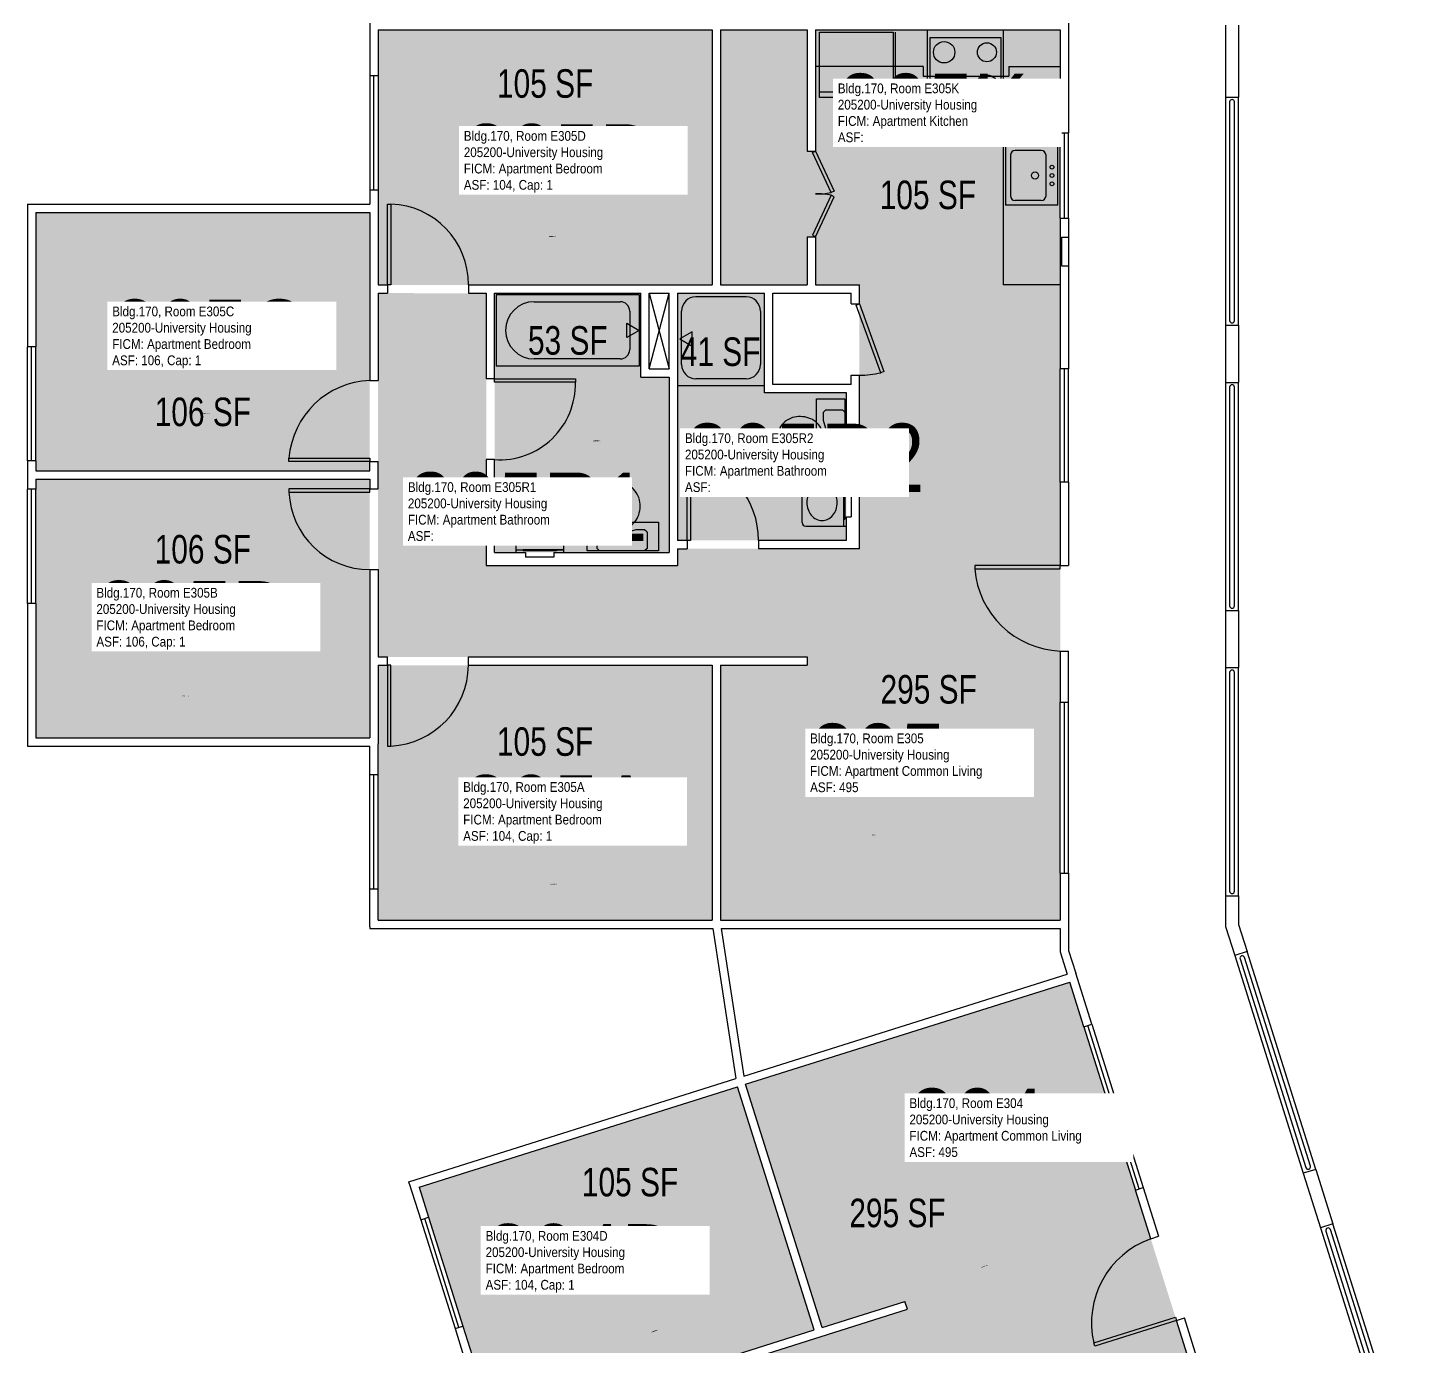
# Model space of a CAD drawing. Header units: inches. Extents: x -360 to 1242, y -1298 to 2007.
# Drawn here: x 0 to 578, y -253 to 302 of the extents above; entities that cross this region are included whole.
import ezdxf
from ezdxf.enums import TextEntityAlignment as Align

# ---------------------------------------------------------------- set-up
doc = ezdxf.new("R2010")
doc.units = ezdxf.units.IN
doc.header["$LTSCALE"] = 10
doc.header["$MEASUREMENT"] = 0
for name, color, linetype in [('A-DOOR', 2, 'CONTINUOUS'), ('A-FLOR', 3, 'CONTINUOUS'), ('A-GLAZ', 1, 'CONTINUOUS'), ('A-IDEN-RNUM', 7, 'CONTINUOUS'), ('A-IDEN-SNUM', 4, 'CONTINUOUS'), ('A-IDEN-VNUM', 4, 'CONTINUOUS'), ('A-WALL', 5, 'CONTINUOUS'), ('AREA-TEXT', 3, 'CONTINUOUS'), ('P-SANR-FIXT', 2, 'CONTINUOUS'), ('Rooms-Category-Color', 7, 'CONTINUOUS'), ('Rooms-College-Color', 7, 'CONTINUOUS'), ('Rooms-Department-Color', 7, 'CONTINUOUS'), ('Rooms-Division-Color', 7, 'CONTINUOUS'), ('Rooms-Information', 7, 'CONTINUOUS')]:
    doc.layers.add(name, color=color, linetype=linetype)
doc.styles.add('CP_AREA', font='arial.ttf', dxfattribs={"height": 15})
doc.styles.add('CP_ROOMSNUMBER', font='arial.ttf', dxfattribs={"height": 1})
doc.styles.add('CP_ROOMVNUMBER', font='arial.ttf', dxfattribs={"width": 0.85, "height": 0.075})

msp = doc.modelspace()

# ---------------------------------------------------------------- hatches: boundary and pattern name
at = {"layer": 'Rooms-Category-Color', "true_color": 0x728ef3}
for points in [[(147.53, 194.01), (147.53, 301.26), (288.03, 301.26), (288.03, 194.01)], [(291.53, 301.26), (291.52, 194.01), (328.02, 194.01), (328.02, 214.01), (331.52, 214.01), (331.52, 194.01), (434.52, 194.01), (434.52, 301.26), (331.53, 301.26), (331.52, 250.01), (328.02, 250.01), (328.03, 301.26), (291.53, 301.26)], [(144.02, 115.77), (144.03, 224.52), (3.53, 224.52), (3.52, 115.77)], [(147.52, 190.52), (147.52, 37.52), (328.02, 37.51), (328.02, 34.01), (291.52, 34.01), (291.52, -73.24), (434.51, -73.24), (434.52, 194.01), (350.01, 194.01), (350.01, 83.01), (273.52, 83.01), (273.52, 76.01), (193.02, 76.01), (193.02, 190.51)], [(196.52, 190.51), (196.52, 81.51), (270.02, 81.51), (270.02, 155.13), (258.02, 155.13), (258.02, 190.51)], [(273.52, 190.51), (273.52, 86.51), (344.51, 86.51), (344.52, 148.63), (310.02, 148.64), (310.02, 190.51)], [(144.02, 3.52), (144.02, 112.27), (3.52, 112.27), (3.52, 3.52)], [(288.02, 34.01), (288.02, -73.24), (147.52, -73.24), (147.52, 34.01)], [(244.12, -437.07), (198.1, -291.15), (370.25, -236.87), (369.2, -233.53), (334.39, -244.5), (302.14, -142.22), (438.51, -99.21), (518.88, -354.09), (438.29, -379.51), (404.91, -273.65), (331.95, -296.65), (329.85, -289.97), (253.08, -314.17), (287.51, -423.38)], [(331.04, -245.55), (298.78, -143.26), (164.79, -185.51), (197.04, -287.79)]]:
    msp.add_hatch(color=171, dxfattribs=at).paths.add_polyline_path(points)
at = {"layer": 'Rooms-College-Color', "true_color": 0xadadad}
for points in [[(147.53, 194.01), (147.53, 301.26), (288.03, 301.26), (288.03, 194.01)], [(291.53, 301.26), (291.52, 194.01), (328.02, 194.01), (328.02, 214.01), (331.52, 214.01), (331.52, 194.01), (434.52, 194.01), (434.52, 301.26), (331.53, 301.26), (331.52, 250.01), (328.02, 250.01), (328.03, 301.26), (291.53, 301.26)], [(144.02, 115.77), (144.03, 224.52), (3.53, 224.52), (3.52, 115.77)], [(147.52, 190.52), (147.52, 37.52), (328.02, 37.51), (328.02, 34.01), (291.52, 34.01), (291.52, -73.24), (434.51, -73.24), (434.52, 194.01), (350.01, 194.01), (350.01, 83.01), (273.52, 83.01), (273.52, 76.01), (193.02, 76.01), (193.02, 190.51)], [(196.52, 190.51), (196.52, 81.51), (270.02, 81.51), (270.02, 155.13), (258.02, 155.13), (258.02, 190.51)], [(273.52, 190.51), (273.52, 86.51), (344.51, 86.51), (344.52, 148.63), (310.02, 148.64), (310.02, 190.51)], [(144.02, 3.52), (144.02, 112.27), (3.52, 112.27), (3.52, 3.52)], [(288.02, 34.01), (288.02, -73.24), (147.52, -73.24), (147.52, 34.01)], [(244.12, -437.07), (198.1, -291.15), (370.25, -236.87), (369.2, -233.53), (334.39, -244.5), (302.14, -142.22), (438.51, -99.21), (518.88, -354.09), (438.29, -379.51), (404.91, -273.65), (331.95, -296.65), (329.85, -289.97), (253.08, -314.17), (287.51, -423.38)], [(331.04, -245.55), (298.78, -143.26), (164.79, -185.51), (197.04, -287.79)]]:
    msp.add_hatch(color=253, dxfattribs=at).paths.add_polyline_path(points)
at = {"layer": 'Rooms-Department-Color', "true_color": 0x604aed}
for points in [[(147.53, 194.01), (147.53, 301.26), (288.03, 301.26), (288.03, 194.01)], [(291.53, 301.26), (291.52, 194.01), (328.02, 194.01), (328.02, 214.01), (331.52, 214.01), (331.52, 194.01), (434.52, 194.01), (434.52, 301.26), (331.53, 301.26), (331.52, 250.01), (328.02, 250.01), (328.03, 301.26), (291.53, 301.26)], [(144.02, 115.77), (144.03, 224.52), (3.53, 224.52), (3.52, 115.77)], [(147.52, 190.52), (147.52, 37.52), (328.02, 37.51), (328.02, 34.01), (291.52, 34.01), (291.52, -73.24), (434.51, -73.24), (434.52, 194.01), (350.01, 194.01), (350.01, 83.01), (273.52, 83.01), (273.52, 76.01), (193.02, 76.01), (193.02, 190.51)], [(196.52, 190.51), (196.52, 81.51), (270.02, 81.51), (270.02, 155.13), (258.02, 155.13), (258.02, 190.51)], [(273.52, 190.51), (273.52, 86.51), (344.51, 86.51), (344.52, 148.63), (310.02, 148.64), (310.02, 190.51)], [(144.02, 3.52), (144.02, 112.27), (3.52, 112.27), (3.52, 3.52)], [(288.02, 34.01), (288.02, -73.24), (147.52, -73.24), (147.52, 34.01)], [(244.12, -437.07), (198.1, -291.15), (370.25, -236.87), (369.2, -233.53), (334.39, -244.5), (302.14, -142.22), (438.51, -99.21), (518.88, -354.09), (438.29, -379.51), (404.91, -273.65), (331.95, -296.65), (329.85, -289.97), (253.08, -314.17), (287.51, -423.38)], [(331.04, -245.55), (298.78, -143.26), (164.79, -185.51), (197.04, -287.79)]]:
    msp.add_hatch(color=173, dxfattribs=at).paths.add_polyline_path(points)
at = {"layer": 'Rooms-Division-Color', "true_color": 0x604aed}
for points in [[(147.53, 194.01), (147.53, 301.26), (288.03, 301.26), (288.03, 194.01)], [(291.53, 301.26), (291.52, 194.01), (328.02, 194.01), (328.02, 214.01), (331.52, 214.01), (331.52, 194.01), (434.52, 194.01), (434.52, 301.26), (331.53, 301.26), (331.52, 250.01), (328.02, 250.01), (328.03, 301.26), (291.53, 301.26)], [(144.02, 115.77), (144.03, 224.52), (3.53, 224.52), (3.52, 115.77)], [(147.52, 190.52), (147.52, 37.52), (328.02, 37.51), (328.02, 34.01), (291.52, 34.01), (291.52, -73.24), (434.51, -73.24), (434.52, 194.01), (350.01, 194.01), (350.01, 83.01), (273.52, 83.01), (273.52, 76.01), (193.02, 76.01), (193.02, 190.51)], [(196.52, 190.51), (196.52, 81.51), (270.02, 81.51), (270.02, 155.13), (258.02, 155.13), (258.02, 190.51)], [(273.52, 190.51), (273.52, 86.51), (344.51, 86.51), (344.52, 148.63), (310.02, 148.64), (310.02, 190.51)], [(144.02, 3.52), (144.02, 112.27), (3.52, 112.27), (3.52, 3.52)], [(288.02, 34.01), (288.02, -73.24), (147.52, -73.24), (147.52, 34.01)], [(244.12, -437.07), (198.1, -291.15), (370.25, -236.87), (369.2, -233.53), (334.39, -244.5), (302.14, -142.22), (438.51, -99.21), (518.88, -354.09), (438.29, -379.51), (404.91, -273.65), (331.95, -296.65), (329.85, -289.97), (253.08, -314.17), (287.51, -423.38)], [(331.04, -245.55), (298.78, -143.26), (164.79, -185.51), (197.04, -287.79)]]:
    msp.add_hatch(color=173, dxfattribs=at).paths.add_polyline_path(points)

# ---------------------------------------------------------------- linework, layer by layer
at = {"layer": 'A-DOOR'}
for p, q in [((330.24, 249.66), (331.51, 250.26)), ((338.11, 232.81), (330.24, 249.66)), ((331.51, 250.26), (339.39, 233.41)), ((338.11, 231.7), (330.24, 214.86)), ((339.39, 233.41), (338.11, 232.81)), ((339.39, 231.1), (338.11, 231.7)), ((151.51, 228.01), (152.93, 228.01)), ((151.51, 194.01), (151.51, 228.01)), ((152.93, 228.01), (152.93, 194.01)), ((331.51, 214.26), (339.39, 231.1)), ((330.24, 214.86), (331.51, 214.26)), ((152.93, 194.01), (151.51, 194.01)), ((348.69, 185.53), (350.01, 186.01)), ((358.99, 157.05), (348.69, 185.53)), ((350.01, 186.01), (360.31, 157.53)), ((360.31, 157.53), (358.99, 157.05)), ((196.51, 154.51), (230.51, 154.51)), ((196.51, 153.09), (196.51, 154.51)), ((230.51, 153.09), (196.51, 153.09)), ((230.51, 154.51), (230.51, 153.09)), ((110.01, 121.17), (144.01, 121.17)), ((110.01, 119.76), (110.01, 121.17)), ((144.01, 119.76), (110.01, 119.76)), ((144.01, 121.17), (144.01, 119.76)), ((277.51, 120.51), (278.93, 120.51)), ((277.51, 86.51), (277.51, 120.51)), ((278.93, 120.51), (278.93, 86.51)), ((110.01, 108.26), (110.01, 106.84)), ((144.01, 108.26), (110.01, 108.26)), ((110.01, 106.84), (144.01, 106.84)), ((144.01, 106.84), (144.01, 108.26)), ((278.93, 86.51), (277.51, 86.51)), ((398.51, 76.01), (398.51, 74.59)), ((434.51, 76.01), (398.51, 76.01)), ((434.51, 74.59), (434.51, 76.01)), ((398.51, 74.59), (434.51, 74.59)), ((151.51, 34.01), (151.51, 0.01)), ((152.93, 34.01), (151.51, 34.01)), ((152.93, 0.01), (152.93, 34.01)), ((151.51, 0.01), (152.93, 0.01)), ((448.62, -251.03), (482.96, -240.21)), ((483.38, -241.56), (449.05, -252.39)), ((482.96, -240.21), (483.38, -241.56)), ((449.05, -252.39), (448.62, -251.03))]:
    msp.add_line(p, q, dxfattribs=at)
for centre, radius, start, end in [((332.68, 257.93), 25.7, 267.39966, 282.20489), ((332.68, 206.58), 25.7, 77.79511, 92.60034), ((151.75, 194.26), 33.77, 359.56724, 87.99501), ((349.09, 202.54), 46.56, 271.13665, 282.26972), ((145.33, 118.35), 35.43, 92.13458, 175.42767), ((198.64, 152.32), 31.88, 266.17917, 1.38308), ((273.67, 87.07), 33.85, 359.05527, 81.05134), ((143.97, 108.24), 33.98, 182.35506, 270.08269), ((435.99, 77.57), 37.6, 184.55195, 267.74769), ((151.13, 34.34), 34.38, 272.99623, 359.44152), ((485.26, -242.61), 37.6, 109.75231, 192.94805)]:
    msp.add_arc(centre, radius, start, end, dxfattribs=at)
at = {"layer": 'A-FLOR'}
for p, q in [((505.76, 270.98), (505.76, 178.98)), ((507.76, 178.98), (507.76, 270.98)), ((261.51, 190.52), (270.01, 158.63)), ((261.51, 158.63), (270.01, 190.51)), ((505.76, 150.98), (505.76, 58.98)), ((507.76, 58.98), (507.76, 150.98)), ((505.76, 30.98), (505.76, -61.02)), ((507.76, -61.02), (507.76, 30.98)), ((510.16, -89.5), (537.82, -177.24)), ((539.73, -176.64), (512.06, -88.9)), ((546.24, -203.95), (573.9, -291.69)), ((575.81, -291.09), (548.15, -203.35))]:
    msp.add_line(p, q, dxfattribs=at)
for centre, start, end in [((506.76, 270.98), 0, 180), ((506.76, 178.98), 180, 0), ((506.76, 150.98), 0, 180), ((506.76, 58.98), 180, 0), ((506.76, 30.98), 0, 180), ((506.76, -61.02), 180, 0), ((511.11, -89.2), 17.4983, 197.4983), ((538.77, -176.94), 197.4983, 17.4983), ((547.19, -203.65), 17.4983, 197.4983)]:
    msp.add_arc(centre, 1, start, end, dxfattribs=at)
at = {"layer": 'A-GLAZ'}
for p, q in [((144.01, 282.01), (144.01, 234.01)), ((145.76, 234.01), (145.76, 282.01)), ((147.51, 282.01), (147.51, 234.01)), ((434.51, 222.01), (434.51, 258.01)), ((436.26, 222.01), (436.26, 258.01)), ((438.01, 222.01), (438.01, 258.01)), ((0.01, 120.01), (0.01, 168.01)), ((1.76, 120.01), (1.76, 168.01)), ((3.51, 120.01), (3.51, 168.01)), ((434.51, 111.01), (434.51, 158.76)), ((436.26, 111.01), (436.26, 158.76)), ((438.01, 111.01), (438.01, 158.76)), ((0.01, 60.01), (0.01, 108.01)), ((1.76, 60.01), (1.76, 108.01)), ((3.51, 60.01), (3.51, 108.01)), ((434.51, -53.49), (434.51, 18.51)), ((436.26, -53.49), (436.26, 18.51)), ((438.01, -53.49), (438.01, 18.51)), ((144.01, -59.99), (144.01, -11.99)), ((145.76, -59.99), (145.76, -11.99)), ((147.51, -59.99), (147.51, -11.99)), ((444.44, -118.05), (466.09, -186.72)), ((467.76, -186.2), (446.11, -117.53)), ((447.78, -117), (469.43, -185.67)), ((165.43, -199.21), (179.87, -244.99)), ((181.53, -244.46), (167.1, -198.68)), ((168.77, -198.16), (183.2, -243.94))]:
    msp.add_line(p, q, dxfattribs=at)
at = {"layer": 'A-WALL'}
for p, q in [((144.01, 304.01), (144.01, 282.01)), ((147.51, 301.26), (288.01, 301.26)), ((147.51, 301.26), (147.51, 282.01)), ((288.01, 301.26), (288.01, 194.01)), ((291.51, 301.26), (328.01, 301.26)), ((291.51, 301.26), (291.51, 194.01)), ((328.01, 301.26), (328.01, 250.26)), ((331.51, 301.26), (434.51, 301.26)), ((331.51, 301.26), (331.51, 250.26)), ((434.51, 301.26), (434.51, 258.01)), ((438.01, 304.01), (438.01, 258.01)), ((504.01, 303.26), (504.01, 273.01)), ((509.51, 303.26), (509.51, 273.01)), ((144.01, 282.01), (147.51, 282.01)), ((504.01, 273.01), (509.51, 273.01)), ((504.01, 273.01), (504.01, 177.01)), ((509.51, 177.01), (509.51, 273.01)), ((434.51, 258.01), (438.01, 258.01)), ((328.01, 250.26), (331.51, 250.26)), ((144.01, 234.01), (147.51, 234.01)), ((144.01, 234.01), (144.01, 228.01)), ((147.51, 234.01), (147.51, 229.01)), ((0.01, 228.01), (0.01, 168.01)), ((0.01, 228.01), (144.01, 228.01)), ((147.51, 229.01), (147.51, 194.01)), ((3.51, 224.51), (144.01, 224.51)), ((3.51, 224.51), (3.51, 168.01)), ((144.01, 224.51), (144.01, 153.76)), ((434.51, 222.01), (438.01, 222.01)), ((434.51, 222.01), (434.51, 194.01)), ((438.01, 222.01), (438.01, 214.01)), ((328.01, 214.26), (331.51, 214.26)), ((328.01, 214.26), (328.01, 194.01)), ((331.51, 214.26), (331.51, 194.01)), ((435.01, 214.01), (435.01, 202.01)), ((435.01, 214.01), (438.01, 214.01)), ((438.01, 214.01), (438.01, 202.01)), ((435.01, 202.01), (438.01, 202.01)), ((438.01, 202.01), (438.01, 158.76)), ((147.51, 194.01), (151.51, 194.01)), ((151.51, 194.01), (151.51, 190.51)), ((185.51, 194.01), (185.51, 190.51)), ((185.51, 194.01), (288.01, 194.01)), ((291.51, 194.01), (328.01, 194.01)), ((331.51, 194.01), (350.01, 194.01)), ((350.01, 186.01), (350.01, 194.01)), ((434.51, 194.01), (434.51, 158.76)), ((147.51, 190.51), (151.51, 190.51)), ((147.51, 190.51), (147.51, 153.76)), ((185.51, 190.51), (193.01, 190.51)), ((193.01, 190.51), (193.01, 154.51)), ((196.51, 154.51), (196.51, 190.51)), ((196.51, 190.51), (258.01, 190.51)), ((258.01, 155.13), (258.01, 190.51)), ((261.51, 158.63), (261.51, 190.51)), ((261.51, 190.51), (270.01, 190.51)), ((270.01, 158.63), (270.01, 190.51)), ((273.51, 190.51), (273.51, 86.51)), ((273.51, 190.51), (310.01, 190.51)), ((310.01, 148.63), (310.01, 190.51)), ((313.51, 152.13), (313.51, 190.51)), ((313.51, 190.51), (346.51, 190.51)), ((346.51, 186.01), (346.51, 190.51)), ((346.51, 186.01), (350.01, 186.01)), ((504.01, 177.01), (509.51, 177.01)), ((504.01, 177.01), (504.01, 153.01)), ((509.51, 177.01), (509.51, 153.01)), ((3.51, 168.01), (0.01, 168.01)), ((261.51, 158.63), (270.01, 158.63)), ((438.01, 158.76), (434.51, 158.76)), ((144.01, 153.76), (147.51, 153.76)), ((196.51, 154.51), (193.01, 154.51)), ((258.01, 155.13), (270.01, 155.13)), ((270.01, 155.13), (270.01, 81.51)), ((346.51, 152.13), (313.51, 152.13)), ((346.51, 152.13), (346.51, 156.01)), ((346.51, 156.01), (350.01, 156.01)), ((350.01, 83.01), (350.01, 156.01)), ((504.01, 153.01), (509.51, 153.01)), ((504.01, 153.01), (504.01, 57.01)), ((509.51, 57.01), (509.51, 153.01)), ((344.51, 148.63), (310.01, 148.63)), ((344.51, 108.51), (344.51, 148.63)), ((3.51, 120.01), (0.01, 120.01)), ((0.01, 120.01), (0.01, 108.01)), ((3.51, 120.01), (3.51, 115.76)), ((3.51, 115.76), (144.01, 115.76)), ((144.01, 119.76), (147.51, 119.76)), ((144.01, 115.76), (144.01, 119.76)), ((147.51, 108.26), (147.51, 119.76)), ((196.51, 120.51), (193.01, 120.51)), ((193.01, 120.51), (193.01, 76.01)), ((196.51, 81.51), (196.51, 120.51)), ((3.51, 112.26), (3.51, 108.01)), ((3.51, 112.26), (144.01, 112.26)), ((144.01, 112.26), (144.01, 108.26)), ((434.51, 111.01), (434.51, 76.01)), ((438.01, 111.01), (434.51, 111.01)), ((438.01, 111.01), (438.01, 76.01)), ((3.51, 108.01), (0.01, 108.01)), ((144.01, 108.26), (147.51, 108.26)), ((344.51, 108.51), (346.51, 108.51)), ((346.51, 108.51), (346.51, 96.51)), ((344.51, 96.51), (346.51, 96.51)), ((344.51, 86.51), (344.51, 96.51)), ((196.51, 81.51), (209.51, 81.51)), ((209.51, 81.51), (209.51, 79.51)), ((221.51, 81.51), (221.51, 79.51)), ((221.51, 81.51), (270.01, 81.51)), ((277.51, 86.51), (273.51, 86.51)), ((273.51, 83.01), (273.51, 76.01)), ((273.51, 83.01), (277.51, 83.01)), ((277.51, 86.51), (277.51, 83.01)), ((307.51, 86.51), (307.51, 83.01)), ((344.51, 86.51), (307.51, 86.51)), ((350.01, 83.01), (307.51, 83.01)), ((193.01, 76.01), (273.51, 76.01)), ((221.51, 79.51), (209.51, 79.51)), ((434.51, 76.01), (438.01, 76.01)), ((144.01, 74.26), (147.51, 74.26)), ((144.01, 74.26), (144.01, 3.51)), ((147.51, 74.26), (147.51, 37.51)), ((3.51, 60.01), (0.01, 60.01)), ((0.01, 60.01), (0.01, 0.01)), ((3.51, 60.01), (3.51, 3.51)), ((504.01, 57.01), (504.01, 33.01)), ((504.01, 57.01), (509.51, 57.01)), ((509.51, 57.01), (509.51, 33.01)), ((147.51, 37.51), (151.51, 37.51)), ((151.51, 34.01), (151.51, 37.51)), ((185.51, 34.01), (185.51, 37.51)), ((185.51, 37.51), (328.01, 37.51)), ((328.01, 37.51), (328.01, 34.01)), ((434.51, 40.01), (434.51, 18.51)), ((434.51, 40.01), (438.01, 40.01)), ((438.01, 18.51), (438.01, 40.01)), ((147.51, 34.01), (147.51, 1.01)), ((147.51, 34.01), (151.51, 34.01)), ((185.51, 34.01), (288.01, 34.01)), ((288.01, 34.01), (288.01, -73.24)), ((291.51, 34.01), (328.01, 34.01)), ((291.51, 34.01), (291.51, -73.24)), ((504.01, 33.01), (509.51, 33.01)), ((504.01, 33.01), (504.01, -62.99)), ((509.51, -62.99), (509.51, 33.01)), ((434.51, 18.51), (438.01, 18.51)), ((0, 0), (1, 0)), ((0, 0), (1, 0)), ((0.01, 0.01), (144.01, 0.01)), ((3.51, 3.51), (144.01, 3.51)), ((144.01, -11.99), (144.01, 0.01)), ((147.51, -11.99), (147.51, 1.01)), ((144.01, -11.99), (147.51, -11.99)), ((434.51, -53.49), (434.51, -73.24)), ((434.51, -53.49), (438.01, -53.49)), ((438.01, -53.49), (438.01, -75.99)), ((144.01, -59.99), (147.51, -59.99)), ((144.01, -75.99), (144.01, -59.99)), ((147.51, -73.24), (147.51, -59.99)), ((504.01, -62.99), (509.51, -62.99)), ((504.01, -62.99), (504.01, -75.84)), ((509.51, -62.99), (509.51, -74.99)), ((147.51, -73.24), (288.01, -73.24)), ((291.51, -73.24), (434.51, -73.24)), ((509.51, -74.99), (513.12, -86.44)), ((144.01, -75.99), (144.01, -76.74)), ((144.01, -76.74), (288.28, -76.74)), ((288.28, -76.74), (298, -139.85)), ((291.83, -76.74), (434.51, -76.74)), ((291.83, -76.74), (301.37, -138.78)), ((434.51, -76.74), (434.51, -86.54)), ((438.01, -75.99), (438.01, -86)), ((504.01, -75.84), (507.88, -88.09)), ((434.51, -86.54), (437.46, -95.88)), ((438.01, -86), (441.01, -95.54)), ((513.12, -86.44), (507.88, -88.09)), ((541.99, -178), (513.12, -86.44)), ((507.88, -88.09), (536.74, -179.65)), ((301.37, -138.78), (437.46, -95.88)), ((447.78, -117), (441.01, -95.54)), ((302.12, -142.22), (438.5, -99.22)), ((444.44, -118.05), (438.5, -99.22)), ((444.44, -118.05), (447.78, -117)), ((160.39, -183.23), (298, -139.85)), ((164.79, -185.52), (298.78, -143.27)), ((331.03, -245.56), (298.78, -143.27)), ((334.37, -244.5), (302.12, -142.22)), ((541.99, -178), (536.74, -179.65)), ((541.99, -178), (549.21, -200.89)), ((160.62, -183.95), (160.39, -183.23)), ((160.62, -183.95), (165.43, -199.21)), ((536.74, -179.65), (543.96, -202.54)), ((164.79, -185.52), (168.77, -198.16)), ((466.09, -186.72), (469.43, -185.67)), ((472.56, -207.23), (466.09, -186.72)), ((469.43, -185.67), (475.89, -206.17)), ((165.43, -199.21), (168.77, -198.16)), ((549.21, -200.89), (543.96, -202.54)), ((578.07, -292.44), (549.21, -200.89)), ((472.56, -207.23), (475.89, -206.17)), ((543.96, -202.54), (572.82, -294.1)), ((234.33, -279.72), (370.23, -236.87)), ((334.37, -244.5), (369.18, -233.53)), ((370.23, -236.87), (369.18, -233.53)), ((483.38, -241.56), (486.72, -240.51)), ((493.91, -274.94), (483.38, -241.56)), ((497.25, -273.89), (486.72, -240.51)), ((179.87, -244.99), (183.2, -243.94)), ((179.87, -244.99), (183.47, -256.43)), ((183.2, -243.94), (187.11, -256.33)), ((233.28, -276.38), (331.03, -245.56))]:
    msp.add_line(p, q, dxfattribs=at)
at = {"layer": 'P-SANR-FIXT'}
for p, q in [((378.65, 276.26), (378.65, 301.26)), ((410.51, 301.26), (410.51, 194.01)), ((333.14, 272.76), (333.14, 300.26)), ((333.14, 300.26), (364.14, 300.26)), ((364.14, 300.26), (364.14, 272.76)), ((365.14, 276.26), (365.14, 300.26)), ((409.65, 297.84), (379.65, 297.84)), ((379.65, 297.84), (379.65, 271.84)), ((409.65, 271.84), (409.65, 297.84)), ((376.89, 285.84), (331.51, 285.84)), ((376.89, 285.84), (376.89, 281.84)), ((412.89, 285.84), (412.89, 281.84)), ((412.89, 285.84), (434.51, 285.84)), ((376.89, 281.84), (412.89, 281.84)), ((364.14, 275.01), (333.14, 275.01)), ((364.14, 272.76), (333.14, 272.76)), ((365.14, 276.26), (378.65, 276.26)), ((379.65, 271.84), (409.65, 271.84)), ((411.51, 252.51), (411.51, 227.51)), ((433.51, 252.51), (411.51, 252.51)), ((426.51, 250.51), (415.51, 250.51)), ((433.51, 227.51), (433.51, 252.51)), ((413.51, 248.51), (413.51, 231.51)), ((428.51, 231.51), (428.51, 248.51)), ((433.51, 227.51), (411.51, 227.51)), ((426.51, 229.51), (415.51, 229.51)), ((434.51, 194.01), (410.51, 194.01)), ((197.14, 189.88), (197.14, 159.88)), ((257.39, 189.88), (197.14, 189.88)), ((213.21, 186.93), (249.36, 186.93)), ((257.39, 189.88), (257.39, 159.88)), ((302.35, 189.01), (281.18, 189.01)), ((253.37, 182.92), (253.37, 166.85)), ((275.18, 160.51), (275.18, 183.01)), ((308.35, 183.01), (308.35, 160.51)), ((252.19, 177.88), (257.39, 174.88)), ((252.19, 171.88), (252.19, 177.88)), ((257.39, 174.88), (252.19, 171.88)), ((279.61, 174.26), (274.41, 171.26)), ((279.61, 168.26), (279.61, 174.26)), ((274.41, 171.26), (279.61, 168.26)), ((249.36, 162.83), (213.21, 162.83)), ((257.39, 159.88), (197.14, 159.88)), ((273.51, 151.63), (310.01, 151.63)), ((302.35, 154.51), (281.18, 154.51)), ((331.91, 116.01), (331.91, 146.01)), ((331.91, 146.01), (343.91, 146.01)), ((343.91, 146.01), (343.91, 116.01)), ((334.91, 140.51), (335.91, 141.51)), ((334.91, 137.01), (334.91, 140.51)), ((335.91, 141.51), (342.91, 141.51)), ((342.91, 141.51), (343.91, 140.51)), ((343.91, 140.51), (343.91, 121.51)), ((335.9, 133.56), (334.91, 137.01)), ((335.91, 128.51), (335.91, 133.45)), ((334.91, 125.01), (335.91, 128.51)), ((334.91, 121.68), (334.91, 125.01)), ((343.91, 121.51), (342.91, 120.51)), ((343.91, 116.01), (331.91, 116.01)), ((335.91, 120.51), (335.04, 121.38)), ((342.91, 120.51), (335.91, 120.51)), ((325.89, 94.01), (325.89, 111.01)), ((327.39, 112.51), (344.51, 112.51)), ((343.39, 92.51), (343.39, 112.51)), ((343.39, 112.51), (343.39, 95.51)), ((343.39, 109.51), (343.89, 109.51)), ((343.89, 109.51), (343.89, 95.51)), ((205.51, 98.63), (205.51, 81.51)), ((207.01, 100.13), (224.01, 100.13)), ((225.51, 98.63), (225.51, 81.51)), ((235.51, 94.13), (265.51, 94.13)), ((235.51, 82.13), (235.51, 94.13)), ((265.51, 94.13), (265.51, 82.13)), ((327.39, 92.51), (344.51, 92.51)), ((343.39, 95.51), (343.89, 95.51)), ((239.64, 90.13), (240.52, 91.01)), ((239.64, 83.13), (239.64, 90.13)), ((240.81, 91.13), (244.14, 91.13)), ((244.14, 91.13), (247.58, 90.15)), ((247.7, 90.13), (252.58, 90.13)), ((252.7, 90.15), (256.14, 91.13)), ((256.14, 91.13), (259.64, 91.13)), ((259.64, 91.13), (260.52, 90.25)), ((260.64, 89.96), (260.64, 83.13)), ((205.51, 82.63), (225.51, 82.63)), ((208.51, 82.63), (208.51, 82.13)), ((225.51, 82.63), (208.51, 82.63)), ((222.51, 82.13), (208.51, 82.13)), ((222.51, 82.63), (222.51, 82.13)), ((265.51, 82.13), (235.51, 82.13)), ((240.64, 82.13), (239.64, 83.13)), ((259.64, 82.13), (240.64, 82.13)), ((260.64, 83.13), (259.64, 82.13))]:
    msp.add_line(p, q, dxfattribs=at)
for centre, radius in [((385.65, 291.84), 4.5), ((403.65, 291.84), 4), ((385.65, 277.84), 4), ((403.65, 277.84), 4.5), ((431.01, 243.51), 0.791), ((423.89, 240.01), 1.5), ((431.01, 240.01), 0.791), ((431.01, 236.51), 0.791)]:
    msp.add_circle(centre, radius, dxfattribs=at)
for centre, radius, start, end in [((415.51, 248.51), 2, 90, 180), ((426.51, 248.51), 2, 0, 90), ((415.51, 231.51), 2, 180, 270), ((426.51, 231.51), 2, 270, 0), ((213.21, 174.88), 12.05, 90, 270), ((249.36, 182.92), 4.02, 0, 90), ((281.18, 183.01), 6, 90, 180), ((302.35, 183.01), 6, 0, 90), ((249.36, 166.85), 4.02, 270, 0), ((281.18, 160.51), 6, 180, 270), ((302.35, 160.51), 6, 270, 0), ((322.22, 131.01), 6.3, 153.29881, 180), ((323.63, 130.3), 7.89, 129.47246, 153.29881), ((325.13, 128.48), 10.24, 108.83538, 129.47246), ((324.59, 130.08), 8.55, 86.22456, 108.83538), ((325.15, 127.43), 11.18, 71.16462, 90), ((325.75, 129.18), 9.33, 50.52754, 71.16462), ((326.66, 130.3), 7.89, 26.70119, 50.52754), ((328.08, 131.01), 6.3, 0, 26.70119), ((335.5, 133.45), 0.418, 0, 15.9454), ((322.22, 131.01), 6.3, 180, 206.70119), ((323.63, 131.72), 7.89, 206.70119, 230.52754), ((326.66, 131.72), 7.89, 309.47246, 333.29881), ((328.08, 131.01), 6.3, 333.29881, 0), ((324.55, 132.83), 9.33, 230.52754, 251.16462), ((325.15, 134.58), 11.18, 251.16462, 270), ((325.15, 134.58), 11.18, 270, 288.83538), ((325.75, 132.83), 9.33, 288.83538, 309.47246), ((335.33, 121.68), 0.418, 180, 225), ((250.14, 103.83), 6.3, 90, 116.70119), ((250.14, 103.83), 6.3, 63.29881, 90), ((327.39, 111.01), 1.5, 90, 180), ((334.29, 104.69), 5.42, 90, 116.19159), ((334.29, 104.69), 5.42, 63.80841, 90), ((253.72, 100.9), 11.18, 161.16462, 180), ((251.97, 101.5), 9.33, 140.52754, 161.16462), ((250.85, 102.41), 7.89, 116.70119, 140.52754), ((249.43, 102.41), 7.89, 39.47246, 63.29881), ((247.61, 100.92), 10.24, 18.83538, 39.47246), ((249.21, 101.46), 8.55, 356.22456, 18.83538), ((336.89, 102.51), 9, 160.77064, 180), ((335.62, 102.95), 7.65, 139.89909, 160.77064), ((334.81, 103.63), 6.59, 116.19159, 139.89909), ((333.77, 103.63), 6.59, 40.10091, 63.80841), ((332.96, 102.95), 7.65, 19.22936, 40.10091), ((331.69, 102.51), 9, 0, 19.22936), ((207.01, 98.63), 1.5, 90, 180), ((224.01, 98.63), 1.5, 0, 90), ((253.72, 100.9), 11.18, 180, 198.83538), ((246.56, 100.9), 11.18, 341.16462, 0), ((336.89, 102.51), 9, 180, 199.22936), ((335.62, 102.06), 7.65, 199.22936, 220.10091), ((332.96, 102.06), 7.65, 319.89909, 340.77064), ((331.69, 102.51), 9, 340.77064, 0), ((213.33, 91.73), 5.42, 153.80841, 180), ((214.39, 91.21), 6.59, 130.10091, 153.80841), ((215.07, 90.4), 7.65, 109.22936, 130.10091), ((215.51, 89.13), 9, 90, 109.22936), ((215.51, 89.13), 9, 70.77064, 90), ((215.96, 90.4), 7.65, 49.89909, 70.77064), ((216.64, 91.21), 6.59, 26.19159, 49.89909), ((217.7, 91.73), 5.42, 0, 26.19159), ((251.97, 100.3), 9.33, 198.83538, 219.47246), ((250.85, 99.38), 7.89, 219.47246, 243.29881), ((249.43, 99.38), 7.89, 296.70119, 320.52754), ((248.31, 100.3), 9.33, 320.52754, 341.16462), ((327.39, 94.01), 1.5, 180, 270), ((334.81, 101.38), 6.59, 220.10091, 243.80841), ((334.29, 100.33), 5.42, 243.80841, 270), ((334.29, 100.33), 5.42, 270, 296.19159), ((333.77, 101.38), 6.59, 296.19159, 319.89909), ((213.33, 91.73), 5.42, 180, 206.19159), ((214.39, 92.25), 6.59, 206.19159, 229.89909), ((215.07, 93.06), 7.65, 229.89909, 250.77064), ((215.96, 93.06), 7.65, 289.22936, 310.10091), ((216.64, 92.25), 6.59, 310.10091, 333.80841), ((217.7, 91.73), 5.42, 333.80841, 0), ((240.81, 90.71), 0.418, 90, 135), ((250.14, 97.97), 6.3, 243.29881, 270), ((247.7, 90.55), 0.418, 254.0546, 270), ((250.14, 97.97), 6.3, 270, 296.70119), ((252.58, 90.55), 0.418, 270, 285.9454), ((260.22, 89.96), 0.418, 0, 45), ((215.51, 94.33), 9, 250.77064, 270), ((215.51, 94.33), 9, 270, 289.22936)]:
    msp.add_arc(centre, radius, start, end, dxfattribs=at)

# ---------------------------------------------------------------- texts
at = {"layer": 'A-IDEN-RNUM', "style": 'CP_ROOMSNUMBER'}
for s, rotation, p in [('0305-K0', 0.34821, (365.86, 267.14)), ('0305-D0', 0.34821, (219.4, 214.19)), ('0305-C0', 0.31547, (73.71, 139.62)), ('0305-R1', 0.34821, (238.04, 128.22)), ('0305-R2', 0.34821, (300.24, 129.21)), ('0305-B0', 0.34821, (65.02, 20.88)), ('0305-00', 0.34821, (355.32, -37.59)), ('0305-A0', 0.31547, (219.88, -58.22)), ('0304-00', 17.46282, (401.3, -219.36)), ('0304-D0', 17.46282, (262.45, -246.67))]:
    msp.add_text(s, height=0.36, rotation=rotation, dxfattribs=at).set_placement(p)
at = {"layer": 'A-IDEN-SNUM', "style": 'CP_ROOMSNUMBER'}
for s, rotation, p in [('1700E305K0', 0.34821, (365.86, 267.14)), ('1700E305D0', 0.34821, (219.4, 214.19)), ('1700E305C0', 0.31547, (73.71, 139.62)), ('1700E305R1', 0.34821, (238.04, 128.22)), ('1700E305R2', 0.34821, (300.24, 129.21)), ('1700E305B0', 0.34821, (65.02, 20.88)), ('1700E30500', 0.34821, (355.32, -37.59)), ('1700E305A0', 0.31547, (219.88, -58.22)), ('1700E30400', 17.46282, (401.3, -219.36)), ('1700E304D0', 17.46282, (262.45, -246.67))]:
    msp.add_text(s, height=0.36, rotation=rotation, dxfattribs=at).set_placement(p)
at = {"layer": 'A-IDEN-VNUM', "style": 'CP_ROOMVNUMBER', "width": 0.85}
for s, p in [('305K', (340.92, 253.97)), ('305D', (183.57, 232.78)), ('305C', (35.65, 158.97)), ('305R2', (276.6, 106.82)), ('305R1', (160.04, 86.27)), ('305B', (29, 40.64)), ('305', (329.26, -19.42)), ('305A', (183.31, -41.06)), ('304', (371.05, -172.86)), ('304D', (192.74, -229.86))]:
    msp.add_text(s, height=28.8, dxfattribs=at).set_placement(p)
at = {"layer": 'AREA-TEXT', "style": 'CP_AREA', "width": 0.75}
for s, p in [('105 SF', (217.78, 278.7)), ('105 SF', (378.8, 231.86)), ('53 SF', (227.32, 170.65)), ('41 SF', (291.6, 165.9)), ('106 SF', (73.78, 140.59)), ('106 SF', (73.77, 82.81)), ('295 SF', (379.13, 23.89)), ('105 SF', (217.77, 1.93)), ('105 SF', (253.51, -183.37)), ('295 SF', (366.03, -196.33))]:
    msp.add_text(s, height=12, dxfattribs=at).set_placement(p, align=Align.MIDDLE_CENTER)

# ---------------------------------------------------------------- next in the draw order: texts
at = {"layer": 'Rooms-Information', "char_height": 4.1143, "width": 92.16, "attachment_point": 7, "style": 'CP_ROOMVNUMBER', "bg_fill": 3, "box_fill_scale": 1.5, "bg_fill_color": 256, "bg_fill_true_color": 13158600, "bg_fill_transparency": 0}
for s, insert in [('Bldg.170, Room E305K^M^J205200-University Housing^M^JFICM: Apartment Kitchen^M^JASF: ', (340.92, 253.97)), ('Bldg.170, Room E305D^M^J205200-University Housing^M^JFICM: Apartment Bedroom^M^JASF: 104, Cap: 1', (183.57, 232.78)), ('Bldg.170, Room E305C^M^J205200-University Housing^M^JFICM: Apartment Bedroom^M^JASF: 106, Cap: 1', (35.65, 158.97)), ('Bldg.170, Room E305R2^M^J205200-University Housing^M^JFICM: Apartment Bathroom^M^JASF: ', (276.6, 106.82)), ('Bldg.170, Room E305R1^M^J205200-University Housing^M^JFICM: Apartment Bathroom^M^JASF: ', (160.04, 86.27)), ('Bldg.170, Room E305B^M^J205200-University Housing^M^JFICM: Apartment Bedroom^M^JASF: 106, Cap: 1', (29, 40.64)), ('Bldg.170, Room E305^M^J205200-University Housing^M^JFICM: Apartment Common Living^M^JASF: 495', (329.26, -19.42)), ('Bldg.170, Room E305A^M^J205200-University Housing^M^JFICM: Apartment Bedroom^M^JASF: 104, Cap: 1', (183.31, -41.06)), ('Bldg.170, Room E304^M^J205200-University Housing^M^JFICM: Apartment Common Living^M^JASF: 495', (371.05, -172.86)), ('Bldg.170, Room E304D^M^J205200-University Housing^M^JFICM: Apartment Bedroom^M^JASF: 104, Cap: 1', (192.74, -229.86))]:
    msp.add_mtext(s, dxfattribs=dict(at, insert=insert))

doc.saveas('drawing.dxf')
